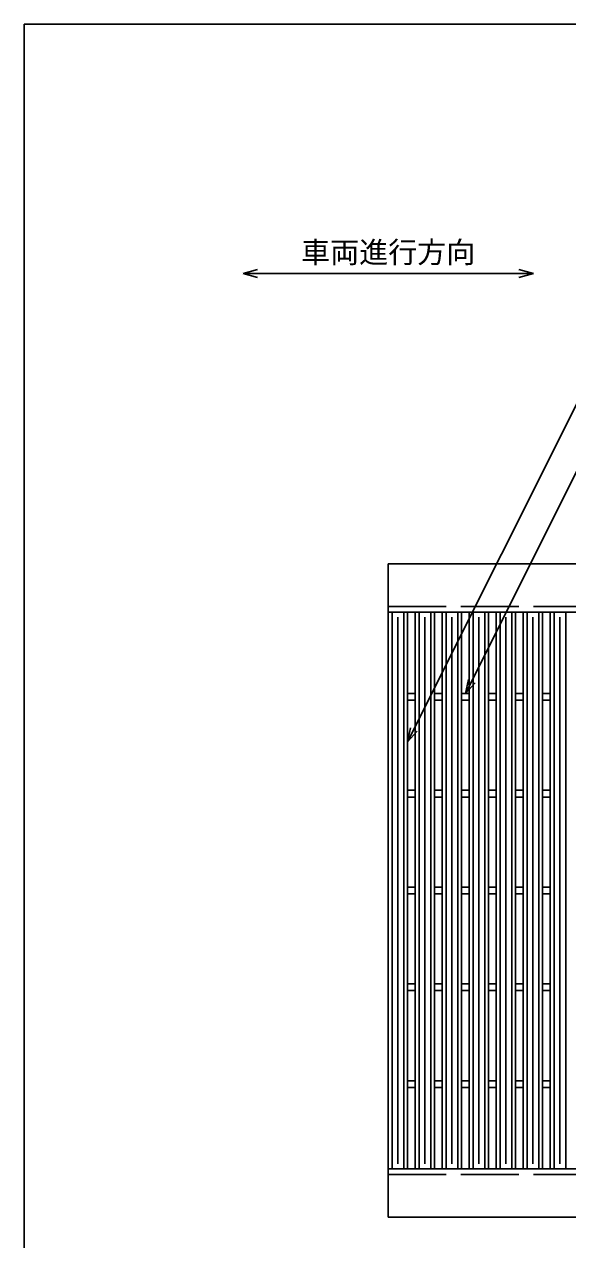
# Model space of a CAD drawing. Units: millimetres, scale not verified. Extents: x -1820 to 1736, y -1282 to 1048.
# Drawn here: x -1724 to -1163, y -207 to 1048 of the extents above; entities that cross this region are included whole.
import ezdxf
from ezdxf.enums import TextEntityAlignment as Align

# ---------------------------------------------------------------- set-up
doc = ezdxf.new("R2010")
doc.units = ezdxf.units.MM
doc.header["$LTSCALE"] = 10
doc.linetypes.add('DASHED', pattern=[7.5, 6, -1.5])
for name, color, linetype, lineweight in [('0_2', 150, 'Continuous', 25), ('16', 3, 'Continuous', 25), ('22', 2, 'Continuous', 25)]:
    doc.layers.add(name, color=color, linetype=linetype, lineweight=lineweight)
doc.styles.add('ベクトル', font='')
doc.styles.get('ベクトル').set_extended_font_data('ベクトル')

msp = doc.modelspace()

# ---------------------------------------------------------------- linework, layer by layer
at = {"layer": '0_2'}
for p, q in [((-1724, -1151.5), (-1724, 1048.5)), ((-1724, 1048.5), (1736, 1048.5))]:
    msp.add_line(p, q, dxfattribs=at)
at = {"layer": '16'}
for p, q in [((-1348, 491), (-352, 491)), ((-1348, 441), (-1348, 491)), ((-1348, 441), (-352, 441)), ((-1348, -134), (-1348, 441)), ((-1348, 441), (-1328, 441)), ((-1344, -134), (-1344, 441)), ((-1332, -134), (-1332, 441)), ((-1328, -134), (-1328, 441)), ((-1320.1, -134), (-1320.1, 441)), ((-1320.1, 441), (-1300.1, 441)), ((-1316.1, -134), (-1316.1, 441)), ((-1304.1, -134), (-1304.1, 441)), ((-1300.1, -134), (-1300.1, 441)), ((-1292.2, -134), (-1292.2, 441)), ((-1292.2, 441), (-1272.2, 441)), ((-1288.2, -134), (-1288.2, 441)), ((-1276.2, -134), (-1276.2, 441)), ((-1272.2, -134), (-1272.2, 441)), ((-1264.3, -134), (-1264.3, 441)), ((-1264.3, 441), (-1244.3, 441)), ((-1260.3, -134), (-1260.3, 441)), ((-1248.3, -134), (-1248.3, 441)), ((-1244.3, -134), (-1244.3, 441)), ((-1236.4, -134), (-1236.4, 441)), ((-1236.4, 441), (-1216.4, 441)), ((-1232.4, -134), (-1232.4, 441)), ((-1220.4, -134), (-1220.4, 441)), ((-1216.4, -134), (-1216.4, 441)), ((-1208.5, -134), (-1208.5, 441)), ((-1208.5, 441), (-1188.5, 441)), ((-1204.5, -134), (-1204.5, 441)), ((-1192.5, -134), (-1192.5, 441)), ((-1188.5, -134), (-1188.5, 441)), ((-1180.6, -134), (-1180.6, 441)), ((-1180.6, 441), (-1160.6, 441)), ((-1176.6, -134), (-1176.6, 441)), ((-1164.6, -134), (-1164.6, 441)), ((-1338, -129), (-1338, 436)), ((-1310.1, -129), (-1310.1, 436)), ((-1282.2, -129), (-1282.2, 436)), ((-1254.3, -129), (-1254.3, 436)), ((-1226.4, -129), (-1226.4, 436)), ((-1198.5, -129), (-1198.5, 436)), ((-1170.6, -129), (-1170.6, 436)), ((-1328, 357), (-1320.1, 357)), ((-1300.1, 357), (-1292.2, 357)), ((-1272.2, 357), (-1264.3, 357)), ((-1244.3, 357), (-1236.4, 357)), ((-1216.4, 357), (-1208.5, 357)), ((-1188.5, 357), (-1180.6, 357)), ((-1328, 350), (-1320.1, 350)), ((-1300.1, 350), (-1292.2, 350)), ((-1272.2, 350), (-1264.3, 350)), ((-1244.3, 350), (-1236.4, 350)), ((-1216.4, 350), (-1208.5, 350)), ((-1188.5, 350), (-1180.6, 350)), ((-1328, 257), (-1320.1, 257)), ((-1300.1, 257), (-1292.2, 257)), ((-1272.2, 257), (-1264.3, 257)), ((-1244.3, 257), (-1236.4, 257)), ((-1216.4, 257), (-1208.5, 257)), ((-1188.5, 257), (-1180.6, 257)), ((-1328, 250), (-1320.1, 250)), ((-1300.1, 250), (-1292.2, 250)), ((-1272.2, 250), (-1264.3, 250)), ((-1244.3, 250), (-1236.4, 250)), ((-1216.4, 250), (-1208.5, 250)), ((-1188.5, 250), (-1180.6, 250)), ((-1328, 157), (-1320.1, 157)), ((-1300.1, 157), (-1292.2, 157)), ((-1272.2, 157), (-1264.3, 157)), ((-1244.3, 157), (-1236.4, 157)), ((-1216.4, 157), (-1208.5, 157)), ((-1188.5, 157), (-1180.6, 157)), ((-1328, 150), (-1320.1, 150)), ((-1300.1, 150), (-1292.2, 150)), ((-1272.2, 150), (-1264.3, 150)), ((-1244.3, 150), (-1236.4, 150)), ((-1216.4, 150), (-1208.5, 150)), ((-1188.5, 150), (-1180.6, 150)), ((-1328, 57), (-1320.1, 57)), ((-1300.1, 57), (-1292.2, 57)), ((-1272.2, 57), (-1264.3, 57)), ((-1244.3, 57), (-1236.4, 57)), ((-1216.4, 57), (-1208.5, 57)), ((-1188.5, 57), (-1180.6, 57)), ((-1328, 50), (-1320.1, 50)), ((-1300.1, 50), (-1292.2, 50)), ((-1272.2, 50), (-1264.3, 50)), ((-1244.3, 50), (-1236.4, 50)), ((-1216.4, 50), (-1208.5, 50)), ((-1188.5, 50), (-1180.6, 50)), ((-1328, -43), (-1320.1, -43)), ((-1328, -50), (-1320.1, -50)), ((-1300.1, -43), (-1292.2, -43)), ((-1300.1, -50), (-1292.2, -50)), ((-1272.2, -43), (-1264.3, -43)), ((-1272.2, -50), (-1264.3, -50)), ((-1244.3, -43), (-1236.4, -43)), ((-1244.3, -50), (-1236.4, -50)), ((-1216.4, -43), (-1208.5, -43)), ((-1216.4, -50), (-1208.5, -50)), ((-1188.5, -43), (-1180.6, -43)), ((-1188.5, -50), (-1180.6, -50)), ((-1348, -134), (-352, -134)), ((-1348, -184), (-1348, -134)), ((-1348, -134), (-1328, -134)), ((-1320.1, -134), (-1300.1, -134)), ((-1292.2, -134), (-1272.2, -134)), ((-1264.3, -134), (-1244.3, -134)), ((-1236.4, -134), (-1216.4, -134)), ((-1208.5, -134), (-1188.5, -134)), ((-1180.6, -134), (-1160.6, -134)), ((-1348, -184), (-352, -184))]:
    msp.add_line(p, q, dxfattribs=at)
at = {"layer": '16', "linetype": 'DASHED'}
for p, q in [((-1348, 447), (-352, 447)), ((-1348, -140), (-352, -140))]:
    msp.add_line(p, q, dxfattribs=at)
at = {"layer": '22', "color": 4}
for p, q in [((-1498, 791), (-1483, 795)), ((-1198, 791), (-1213, 795)), ((-1483, 787), (-1498, 791)), ((-1498, 791), (-1198, 791)), ((-1213, 787), (-1198, 791)), ((-1328, 307), (-1114.25, 734.5)), ((-1268.25, 357), (-1102, 689.5)), ((-1268.25, 357), (-1265.25, 371.6)), ((-1268.25, 357), (-1258.25, 368)), ((-1328, 307), (-1325, 321.6)), ((-1328, 307), (-1318, 318))]:
    msp.add_line(p, q, dxfattribs=at)

# ---------------------------------------------------------------- texts
at = {"layer": '22', "style": 'ベクトル'}
msp.add_text('車両進行方向', height=21.99, dxfattribs=at).set_placement((-1438, 813), align=Align.MIDDLE_LEFT)

doc.saveas('drawing.dxf')
